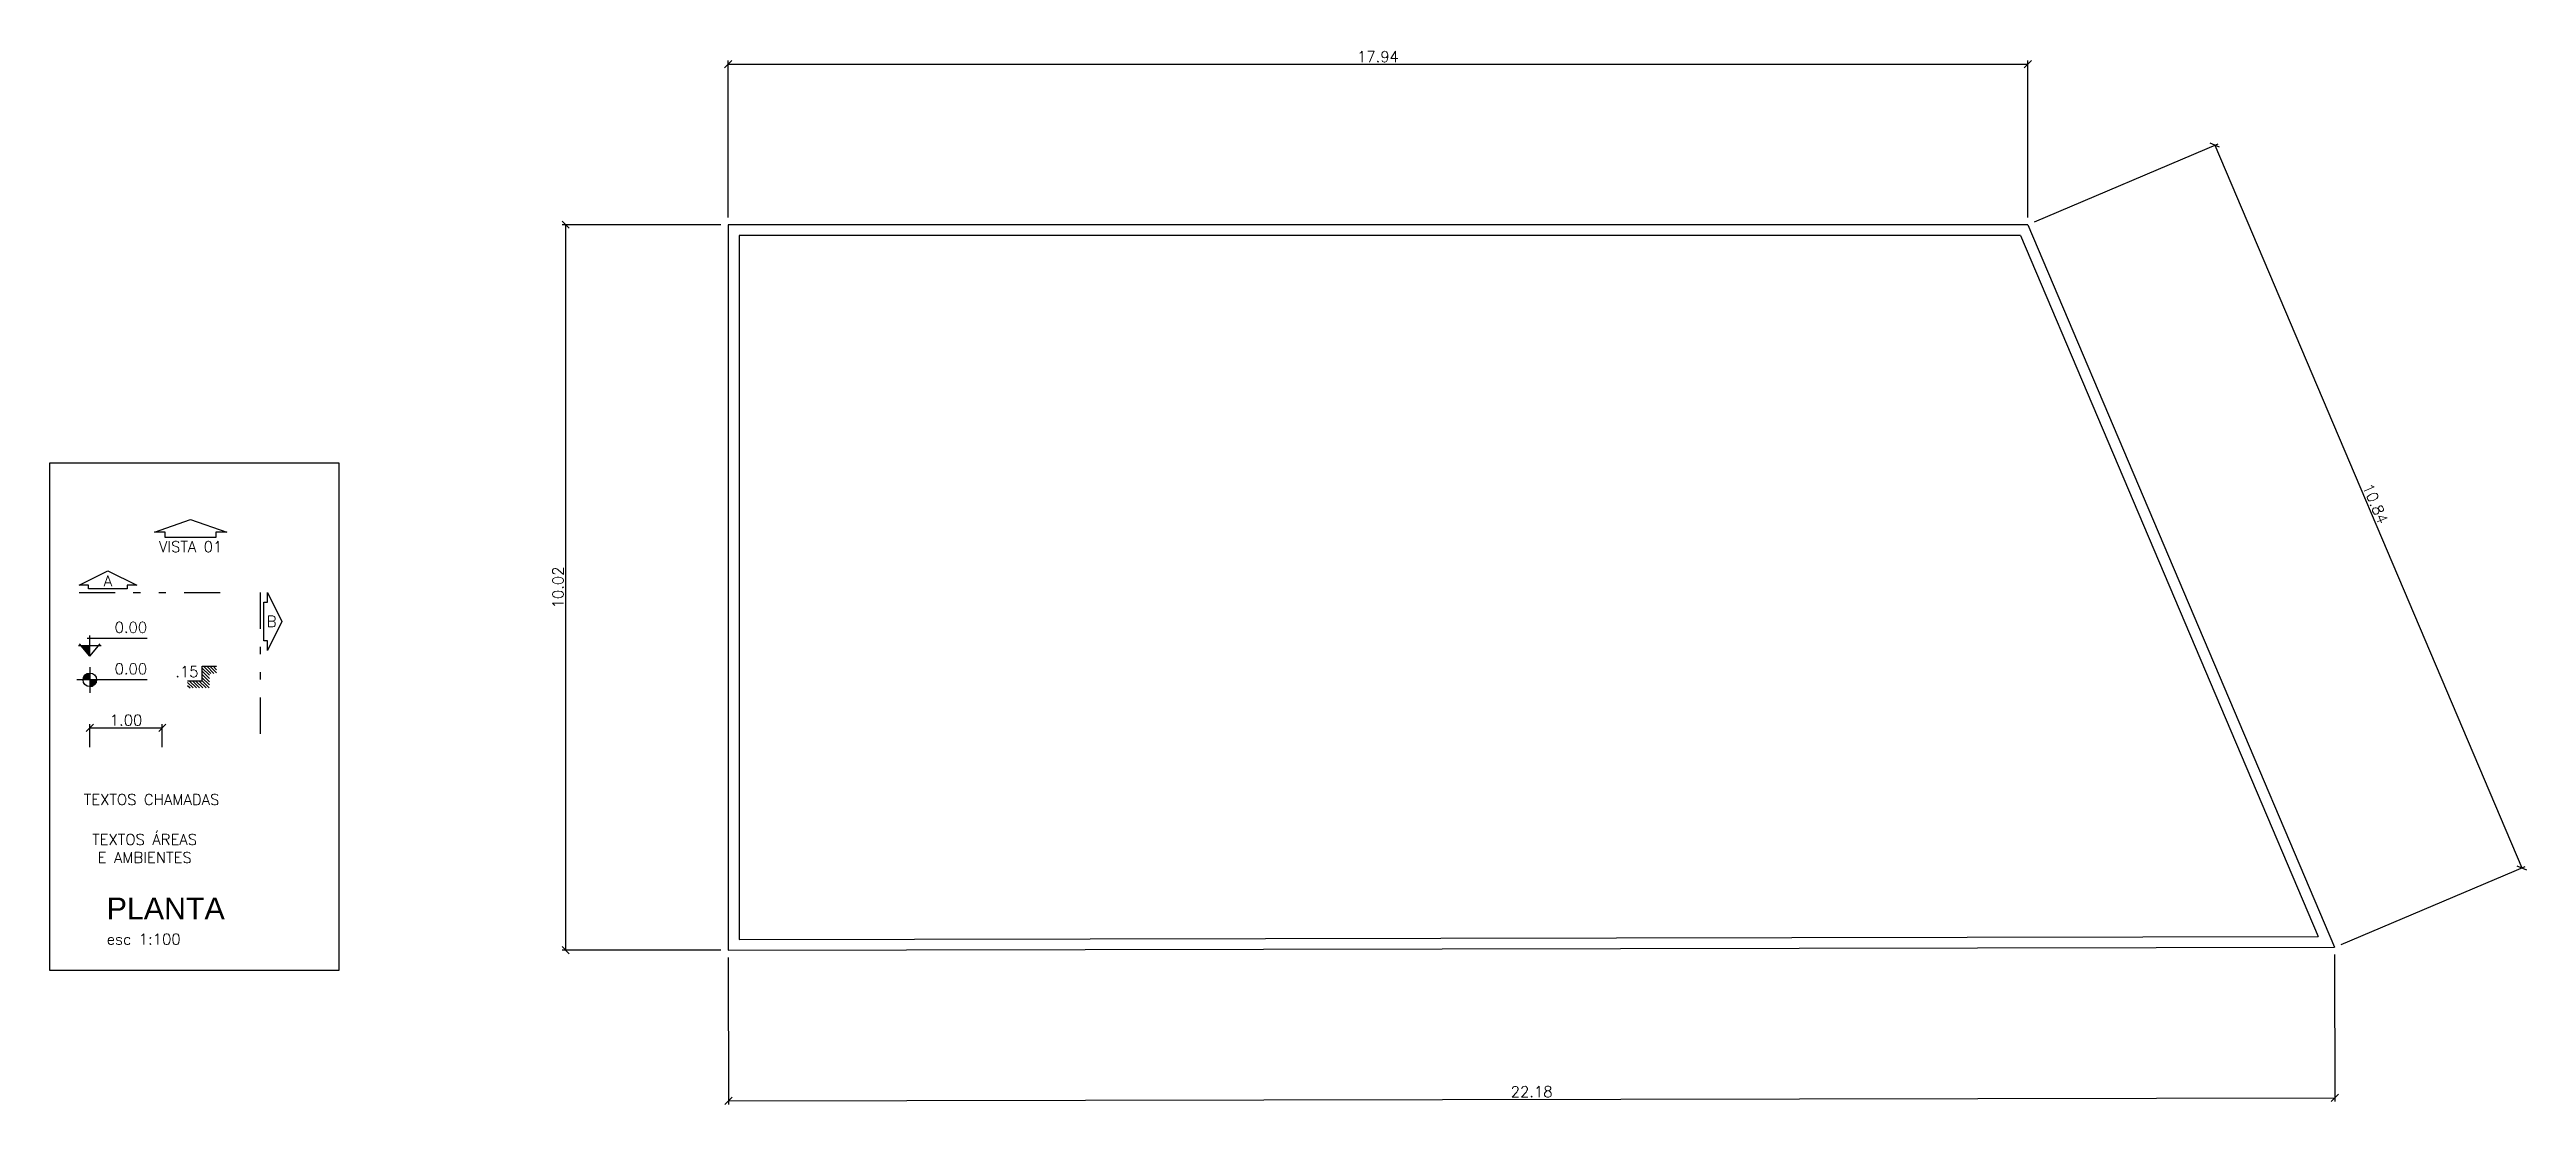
# Model space of a CAD drawing. Header units: metres. Extents: x 594.7 to 628.9, y 547 to 561.6.
import ezdxf

# ---------------------------------------------------------------- set-up
doc = ezdxf.new("R2010")
doc.units = ezdxf.units.M
doc.linetypes.add('DIVIDE', pattern=[1.25, 0.5, -0.25, 0, -0.25, 0, -0.25])
for name, color, linetype in [('ARQ-COTAS', 30, 'Continuous'), ('ARQ-LINHACORTE', 3, 'DIVIDE'), ('ARQ-NIVEL', 1, 'Continuous'), ('ARQ-PISO', 8, 'Continuous'), ('ARQ-TEXTO2', 2, 'Continuous'), ('ARQ-TEXTO3', 3, 'Continuous'), ('ARQ-TEXTO4', 4, 'Continuous')]:
    doc.layers.add(name, color=color, linetype=linetype)
doc.styles.add('ROMANS', font='romans.shx')
doc.dimstyles.new('1-100', dxfattribs={"dimtxt": 0.15, "dimasz": 0.1, "dimexe": 0.05, "dimexo": 0.1, "dimgap": 0.03, "dimtad": 1, "dimzin": 5, "dimdsep": 46, "dimtxsty": 'ROMANS', "dimblk": 'OBLIQUE', "dimcen": 0, "dimclrd": 256, "dimclre": 256, "dimclrt": 2, "dimadec": 0, "dimazin": 0, "dimtfac": 1, "dimtofl": 0, "dimtmove": 2, "dimatfit": 3, "dimfxl": 0.04, "dimtolj": 1, "dimtzin": 1, "dimarcsym": 0})

# ---------------------------------------------------------------- blocks, each defined once
blk = doc.blocks.new('_Oblique')
at = {"color": 0, "linetype": 'ByBlock', "lineweight": -2}
blk.add_line((-0.5, -0.5), (0.5, 0.5), dxfattribs=at)
blk = doc.blocks.new('*D15')
at = {"layer": 'ARQ-COTAS', "lineweight": -2}
for p, q in [((595.281, 551.929), (595.281, 552.248)), ((596.281, 551.929), (596.281, 552.248)), ((595.281, 552.198), (596.281, 552.198))]:
    blk.add_line(p, q, dxfattribs=at)
at = {"layer": 'DEFPOINTS', "color": 0}
for p in [(596.281, 552.198), (595.281, 551.829), (596.281, 551.829)]:
    blk.add_point(p, dxfattribs=at)
at = {"layer": 'ARQ-COTAS', "lineweight": -2, "xscale": 0.1, "yscale": 0.1, "zscale": 0.1, "rotation": 180}
blk.add_blockref('_Oblique', (595.281, 552.198), dxfattribs=at)
at = {"layer": 'ARQ-COTAS', "lineweight": -2, "xscale": 0.1, "yscale": 0.1, "zscale": 0.1}
blk.add_blockref('_Oblique', (596.281, 552.198), dxfattribs=at)
at = {"layer": 'ARQ-COTAS', "color": 2, "insert": (595.781, 552.303), "char_height": 0.15, "attachment_point": 5, "style": 'ROMANS'}
blk.add_mtext('\\A1;1.00', dxfattribs=at)
blk = doc.blocks.new('A$C4D0E081D')
at = {"layer": 'ARQ-NIVEL'}
h = blk.add_hatch(dxfattribs=at)
h.set_pattern_fill('ANSI31', color=8, scale=0.25, angle=90, style=0)
h.set_pattern_definition([(135, (-18.381433, -69.158416), (-0.022097087, -0.022097087), [])])
h.paths.add_polyline_path([(0.4, 0.3), (0.2, 0.3), (0.2, 0.1), (0, 0.1), (0, 0), (0.3, 0), (0.3, 0.2), (0.4, 0.2)])
at = {"layer": 'ARQ-NIVEL', "color": 2}
blk.add_lwpolyline([(0, 0.1), (0.2, 0.1), (0.2, 0.3), (0.4, 0.3)], dxfattribs=at)
blk = doc.blocks.new('nivel planta')
at = {"layer": 'ARQ-NIVEL', "color": 1}
for p, q in [((0, 0), (-0.969, 0)), ((-0.884, 0.007), (-0.791, 0.007)), ((-0.883, 0.015), (-0.791, 0.015)), ((-0.882, 0.023), (-0.791, 0.023)), ((-0.88, 0.03), (-0.791, 0.03)), ((-0.876, 0.038), (-0.791, 0.038)), ((-0.873, 0.046), (-0.791, 0.046)), ((-0.868, 0.054), (-0.791, 0.054)), ((-0.861, 0.062), (-0.791, 0.062)), ((-0.854, 0.069), (-0.791, 0.069)), ((-0.844, 0.077), (-0.791, 0.077)), ((-0.83, 0.085), (-0.791, 0.085)), ((-0.791, 0.174), (-0.791, -0.179)), ((-0.791, -0.001), (-0.697, -0.001)), ((-0.791, -0.009), (-0.698, -0.009)), ((-0.791, -0.016), (-0.699, -0.016)), ((-0.791, -0.024), (-0.7, -0.024)), ((-0.791, -0.032), (-0.703, -0.032)), ((-0.791, -0.04), (-0.706, -0.04)), ((-0.791, -0.048), (-0.71, -0.048)), ((-0.791, -0.056), (-0.715, -0.056)), ((-0.791, -0.063), (-0.722, -0.063)), ((-0.791, -0.071), (-0.73, -0.071)), ((-0.791, -0.079), (-0.74, -0.079)), ((-0.791, -0.087), (-0.755, -0.087))]:
    blk.add_line(p, q, dxfattribs=at)
blk.add_circle((-0.791, 0), 0.0937, dxfattribs=at)
blk = doc.blocks.new('nivel corte')
at = {"color": 1}
for p, q in [((-0.155, 0.15), (0.155, 0.15)), ((0, 0), (-0.144, 0.174)), ((0, 0.141), (-0.117, 0.141)), ((0, 0.131), (-0.109, 0.131)), ((0, 0.122), (-0.101, 0.122)), ((0, 0.113), (-0.093, 0.113)), ((0, 0.103), (-0.086, 0.103)), ((0, 0.094), (-0.078, 0.094)), ((0, 0.084), (-0.07, 0.084)), ((0, 0.075), (-0.062, 0.075)), ((0, 0.066), (-0.054, 0.066)), ((0, 0.056), (-0.047, 0.056)), ((0, 0.047), (-0.039, 0.047)), ((-0.038, 0.249), (0.791, 0.249)), ((0, 0.038), (-0.031, 0.038)), ((0, 0.028), (-0.023, 0.028)), ((0, 0.019), (-0.016, 0.019)), ((0, 0.009), (-0.008, 0.009)), ((0, 0), (0, 0.287)), ((0, 0), (0.144, 0.174))]:
    blk.add_line(p, q, dxfattribs=at)
blk = doc.blocks.new('*D41')
at = {"layer": 'ARQ-PISO', "lineweight": -2}
for p, q in [((622.125, 559.184), (624.663, 560.262)), ((624.617, 560.242), (628.853, 550.264)), ((626.36, 549.206), (628.899, 550.283))]:
    blk.add_line(p, q, dxfattribs=at)
at = {"layer": 'DEFPOINTS', "color": 0}
for p in [(622.033, 559.145), (628.853, 550.264), (626.268, 549.167)]:
    blk.add_point(p, dxfattribs=at)
at = {"layer": 'ARQ-PISO', "lineweight": -2, "xscale": 0.1, "yscale": 0.1, "zscale": 0.1}
for p, rotation in [((624.617, 560.242), 113), ((628.853, 550.264), 293)]:
    blk.add_blockref('_Oblique', p, dxfattribs=dict(at, rotation=rotation))
at = {"layer": 'ARQ-PISO', "color": 2, "insert": (626.831, 555.294), "char_height": 0.15, "attachment_point": 5, "rotation": 293, "style": 'ROMANS'}
blk.add_mtext('\\A1;10.84', dxfattribs=at)
blk = doc.blocks.new('*D42')
at = {"layer": 'ARQ-PISO', "lineweight": -2}
for p, q in [((604.093, 549.025), (604.097, 546.995)), ((626.268, 549.067), (626.272, 547.037)), ((604.096, 547.045), (626.272, 547.087))]:
    blk.add_line(p, q, dxfattribs=at)
at = {"layer": 'DEFPOINTS', "color": 0}
for p in [(626.268, 549.167), (604.093, 549.125), (626.272, 547.087)]:
    blk.add_point(p, dxfattribs=at)
at = {"layer": 'ARQ-PISO', "lineweight": -2, "xscale": 0.1, "yscale": 0.1, "zscale": 0.1}
for p, rotation in [((626.272, 547.087), 0.1078125720619319), ((604.096, 547.045), 180.1078125720619)]:
    blk.add_blockref('_Oblique', p, dxfattribs=dict(at, rotation=rotation))
at = {"layer": 'ARQ-PISO', "color": 2, "insert": (615.184, 547.171), "char_height": 0.15, "attachment_point": 5, "rotation": 0.1078, "style": 'ROMANS'}
blk.add_mtext('\\A1;22.18', dxfattribs=at)
blk = doc.blocks.new('*D43')
at = {"layer": 'ARQ-PISO', "lineweight": -2}
for p, q in [((603.993, 559.145), (601.799, 559.145)), ((601.849, 559.145), (601.849, 549.125)), ((603.993, 549.125), (601.799, 549.125))]:
    blk.add_line(p, q, dxfattribs=at)
at = {"layer": 'DEFPOINTS', "color": 0}
for p in [(604.093, 559.145), (601.849, 549.125), (604.093, 549.125)]:
    blk.add_point(p, dxfattribs=at)
at = {"layer": 'ARQ-PISO', "lineweight": -2, "xscale": 0.1, "yscale": 0.1, "zscale": 0.1}
for p, rotation in [((601.849, 559.145), 89.99999999999935), ((601.849, 549.125), 269.9999999999993)]:
    blk.add_blockref('_Oblique', p, dxfattribs=dict(at, rotation=rotation))
at = {"layer": 'ARQ-PISO', "color": 2, "insert": (601.744, 554.135), "char_height": 0.15, "attachment_point": 5, "rotation": 90, "style": 'ROMANS'}
blk.add_mtext('\\A1;10.02', dxfattribs=at)
blk = doc.blocks.new('*D44')
at = {"layer": 'ARQ-PISO', "lineweight": -2}
for p, q in [((604.093, 559.245), (604.093, 561.41)), ((604.093, 561.36), (622.033, 561.36)), ((622.033, 559.245), (622.033, 561.41))]:
    blk.add_line(p, q, dxfattribs=at)
at = {"layer": 'DEFPOINTS', "color": 0}
for p in [(622.033, 561.36), (604.093, 559.145), (622.033, 559.145)]:
    blk.add_point(p, dxfattribs=at)
at = {"layer": 'ARQ-PISO', "lineweight": -2, "xscale": 0.1, "yscale": 0.1, "zscale": 0.1}
for p, rotation in [((604.093, 561.36), 179.9999999999993), ((622.033, 561.36), 359.9999999999993)]:
    blk.add_blockref('_Oblique', p, dxfattribs=dict(at, rotation=rotation))
at = {"layer": 'ARQ-PISO', "color": 2, "insert": (613.063, 561.465), "char_height": 0.15, "attachment_point": 5, "style": 'ROMANS'}
blk.add_mtext('\\A1;17.94', dxfattribs=at)

msp = doc.modelspace()

# ---------------------------------------------------------------- linework, layer by layer
msp.add_lwpolyline([(594.724, 548.85), (598.724, 548.85), (598.724, 555.85), (594.724, 555.85)], close=True)
at = {"layer": 'ARQ-LINHACORTE'}
for p, q in [((595.131, 554.066), (597.131, 554.066)), ((597.631, 554.066), (597.631, 552.066))]:
    msp.add_line(p, q, dxfattribs=at)
at = {"layer": 'ARQ-LINHACORTE', "linetype": 'ByBlock'}
for points in [[(597.022, 554.823), (596.322, 554.823), (596.322, 554.898), (596.172, 554.898), (596.672, 555.073), (597.172, 554.898), (597.022, 554.898), (597.022, 554.823)], [(595.797, 554.116), (595.264, 554.116), (595.264, 554.166), (595.131, 554.166), (595.531, 554.366), (595.931, 554.166), (595.797, 554.166), (595.797, 554.116)], [(597.681, 553.399), (597.681, 553.933), (597.731, 553.933), (597.731, 554.066), (597.931, 553.666), (597.731, 553.266), (597.731, 553.399), (597.681, 553.399)]]:
    msp.add_lwpolyline(points, dxfattribs=at)
at = {"layer": 'ARQ-PISO'}
for p, q in [((622.033, 559.145), (604.093, 559.145)), ((604.093, 559.145), (604.093, 549.125)), ((622.033, 559.145), (626.268, 549.167)), ((621.933, 558.995), (604.243, 558.995)), ((604.243, 558.995), (604.243, 549.275)), ((621.933, 558.995), (626.042, 549.316)), ((604.092, 549.275), (604.093, 549.275)), ((604.093, 549.125), (626.268, 549.167)), ((604.243, 549.275), (626.042, 549.316)), ((604.243, 549.125), (604.243, 549.125))]:
    msp.add_line(p, q, dxfattribs=at)

# ---------------------------------------------------------------- block references
at = {"layer": 'ARQ-NIVEL'}
for name, p in [('nivel corte', (595.281, 553.184)), ('nivel planta', (596.071, 552.86)), ('A$C4D0E081D', (596.631, 552.747))]:
    msp.add_blockref(name, p, dxfattribs=at)

# ---------------------------------------------------------------- texts
at = {"layer": 'ARQ-LINHACORTE', "color": 2, "char_height": 0.15, "style": 'ROMANS'}
for s, insert, attachment_point in [('VISTA 01', (596.672, 554.773), 2), ('A', (595.531, 554.226), 5), ('B', (597.791, 553.666), 5)]:
    msp.add_mtext(s, dxfattribs=dict(at, insert=insert, attachment_point=attachment_point))
at = {"layer": 'ARQ-NIVEL', "color": 2, "char_height": 0.15, "attachment_point": 9, "style": 'ROMANS'}
for s, insert in [('0.00', (596.072, 553.509)), ('0.00', (596.072, 552.936)), ('.15', (596.781, 552.897))]:
    msp.add_mtext(s, dxfattribs=dict(at, insert=insert))
at = {"layer": 'ARQ-TEXTO2', "insert": (595.198, 551.281), "char_height": 0.15, "attachment_point": 1, "style": 'ROMANS'}
msp.add_mtext('TEXTOS CHAMADAS', dxfattribs=at)
at = {"layer": 'ARQ-TEXTO3', "insert": (596.037, 550.53), "char_height": 0.15, "attachment_point": 5, "style": 'ROMANS'}
msp.add_mtext('TEXTOS ÁREAS\\PE AMBIENTES', dxfattribs=at)
at = {"layer": 'ARQ-TEXTO4', "insert": (595.513, 549.853), "char_height": 0.15, "attachment_point": 1, "style": 'ROMANS'}
msp.add_mtext('{\\fArial|b0|i0|c238|p34;\\H2x;\\C4;PLANTA\\Fromans|c0;\\H0.6668x;\\P\\H0.7499x;\\C2;esc 1:100}', dxfattribs=at)

# ---------------------------------------------------------------- dimensions: what is measured, and where the dimension line sits
at = {"layer": 'ARQ-COTAS'}
dim = msp.add_linear_dim(base=(596.281, 552.198), p1=(595.281, 551.829), p2=(596.281, 551.829), dimstyle='1-100', dxfattribs=at)
dim.commit()
dim.dimension.update_dxf_attribs({"geometry": '*D15', "text_midpoint": (595.781, 552.303)})
at = {"layer": 'ARQ-PISO'}
for p1, p2, distance, picture, middle in [((604.093, 559.145), (622.033, 559.145), 2.215, '*D44', (613.063, 561.465)), ((622.033, 559.145), (626.268, 549.167), 2.808, '*D41', (626.831, 555.294)), ((604.093, 559.145), (604.093, 549.125), -2.243, '*D43', (601.744, 554.135)), ((604.093, 549.125), (626.268, 549.167), -2.08, '*D42', (615.184, 547.171))]:
    dim = msp.add_aligned_dim(p1=p1, p2=p2, distance=distance, dimstyle='1-100', override={"dimlfac": 1}, dxfattribs=at)
    dim.commit()
    dim.dimension.update_dxf_attribs({"geometry": picture, "text_midpoint": middle})

doc.saveas('drawing.dxf')
